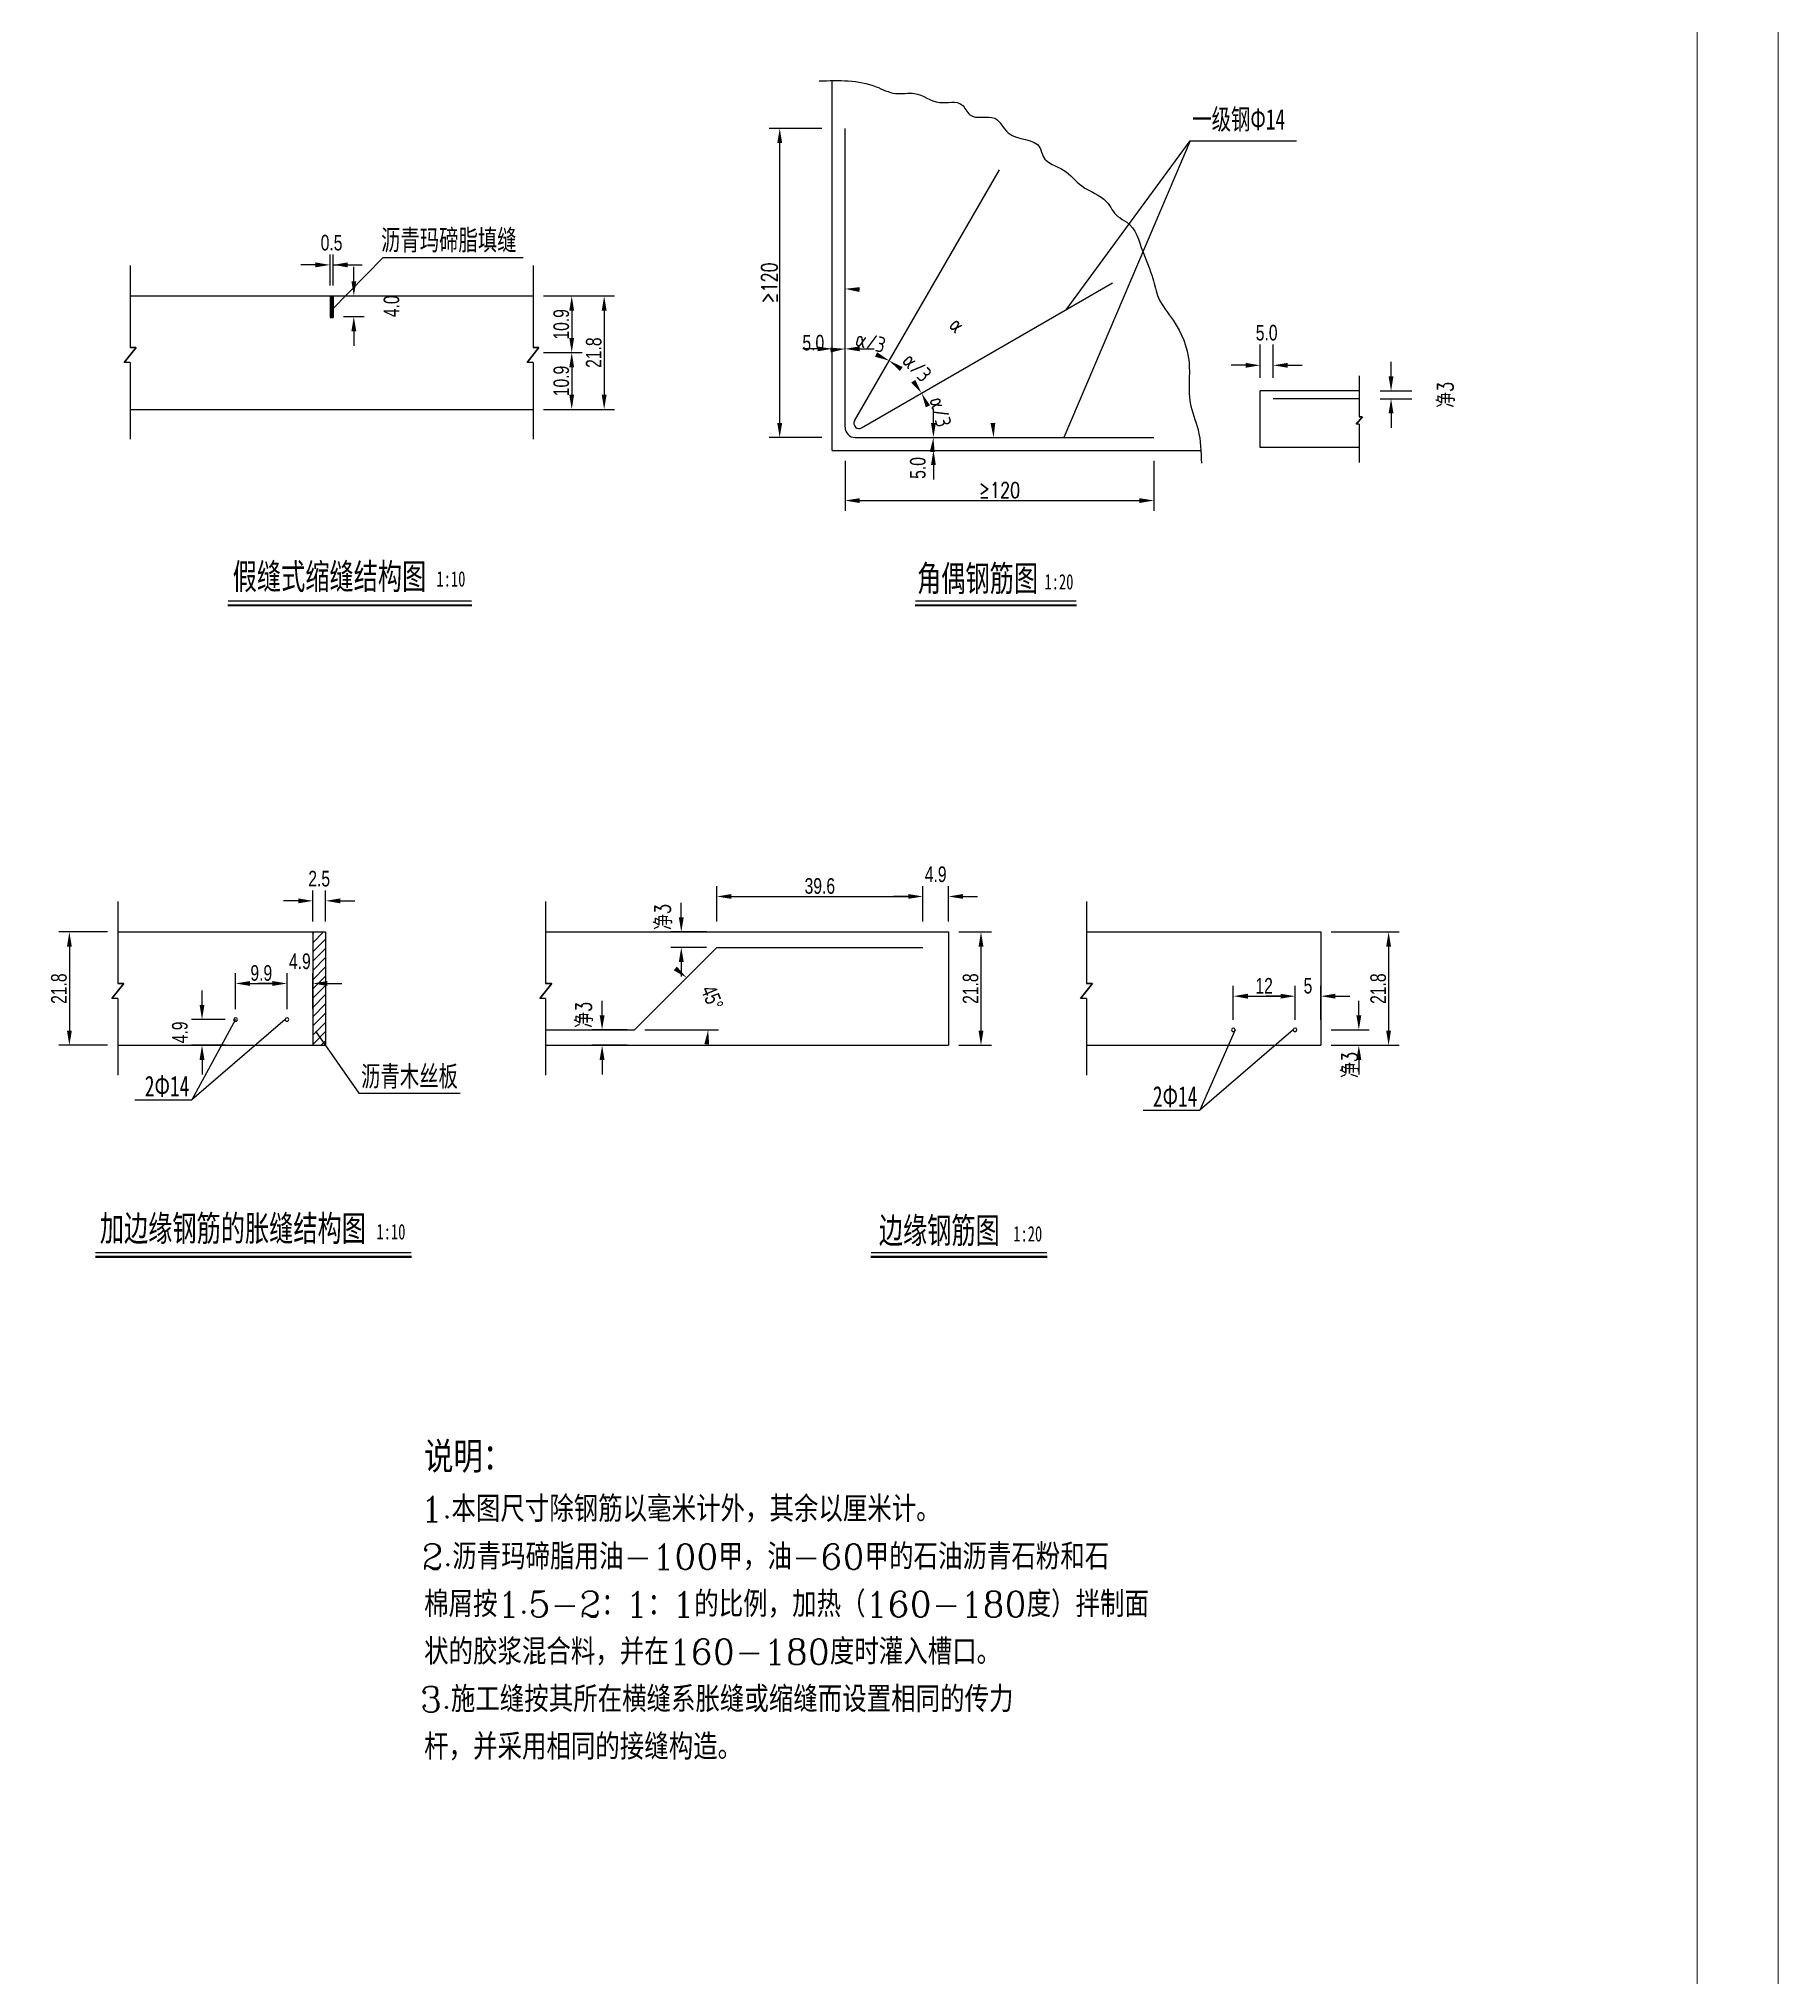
# Model space of a CAD drawing. Header units: millimetres. Extents: x -53295381 to 181933601, y -165 to 204541444.
# Drawn here: x 52178973 to 52286444, y 20995152 to 21114884 of the extents above; entities that cross this region are included whole.
import ezdxf

# ---------------------------------------------------------------- set-up
doc = ezdxf.new("R2010")
doc.units = ezdxf.units.MM
doc.header["$LTSCALE"] = 1000
for name, color, linetype in [('6', 6, 'Continuous'), ('DIM-TXT', 7, 'Continuous'), ('PP-COM', 7, 'Continuous'), ('标注', 3, 'Continuous'), ('钢筋', 12, 'Continuous')]:
    doc.layers.add(name, color=color, linetype=linetype)
doc.layers.add('PUB_TITLE', color=7, linetype='Continuous', lineweight=20)
doc.styles.add('C', font='c.shx', dxfattribs={"width": 0.75, "height": 3, "bigfont": 'hzk.shx'})
doc.styles.add('HZ', font='rs.shx', dxfattribs={"width": 0.8, "bigfont": 'hztxt.shx'})
doc.styles.add('HZK', font='romanc.shx', dxfattribs={"width": 0.8, "bigfont": 'hzk.shx'})
doc.styles.add('仿宋', font='', dxfattribs={"width": 0.75})
doc.styles.add('宋体', font='')
doc.styles.get('仿宋').set_extended_font_data('FangSong_GB2312')
doc.styles.get('宋体').set_extended_font_data('宋体')
doc.dimstyles.new('1', dxfattribs={"dimtxt": 1.5, "dimasz": 2, "dimexe": 1, "dimexo": 0.2, "dimgap": 0.5, "dimtad": 1, "dimdec": 1, "dimzin": 0, "dimdsep": 46, "dimtxsty": '宋体', "dimcen": 0.2, "dimclrd": 3, "dimclre": 3, "dimclrt": 3, "dimadec": 0, "dimazin": 0, "dimtfac": 1, "dimtdec": 1, "dimtofl": 0, "dimtmove": 2, "dimatfit": 3, "dimfxl": 0, "dimtolj": 1, "dimtzin": 0, "dimarcsym": 0})

# ---------------------------------------------------------------- blocks, each defined once
blk = doc.blocks.new('*D52')
at = {"color": 3, "lineweight": -2}
for p, q in [((1344.22, 1906.09), (1344.22, 1896.44)), ((1403.61, 1906.09), (1403.61, 1896.44)), ((1347.02, 1898.44), (1400.81, 1898.44))]:
    blk.add_line(p, q, dxfattribs=at)
at = {"color": 3}
for points in [[(1347.02, 1898.9), (1347.02, 1897.97), (1344.22, 1898.44)], [(1400.81, 1898.9), (1400.81, 1897.97), (1403.61, 1898.44)]]:
    blk.add_solid(points, dxfattribs=at)
at = {"layer": 'Defpoints', "color": 0}
for p in [(1344.22, 1908.09), (1403.61, 1908.09), (1403.61, 1898.44)]:
    blk.add_point(p, dxfattribs=at)
at = {"color": 3, "insert": (1373.92, 1900.44), "char_height": 3, "attachment_point": 5, "style": 'C'}
blk.add_mtext('\\A1;\\Fromanc.shx;≥120', dxfattribs=at)
blk = doc.blocks.new('*D53')
at = {"color": 3, "lineweight": -2}
for start, end in [(39.4482, 48.8965), (341.1035, 350.5518)]:
    blk.add_arc((1344.22, 1910.56), 17, start, end, dxfattribs=at)
at = {"color": 3}
for points in [[(1357.73, 1921.63), (1356.96, 1921.1), (1358.94, 1919.06)], [(1360.52, 1907.81), (1361.45, 1907.74), (1361.22, 1910.56)]]:
    blk.add_solid(points, dxfattribs=at)
at = {"layer": 'Defpoints', "color": 0}
for p in [(1395.66, 1940.26), (1360.96, 1913.52), (1344.22, 1910.56), (1344.22, 1910.56), (1403.61, 1910.56)]:
    blk.add_point(p, dxfattribs=at)
at = {"color": 3, "insert": (1362.57, 1915.48), "char_height": 3, "attachment_point": 5, "rotation": 285, "style": 'HZ'}
blk.add_mtext('\\A1;α/3', dxfattribs=at)
blk = doc.blocks.new('*D54')
at = {"color": 3, "lineweight": -2}
blk.add_arc((1344.22, 1910.56), 28.56, 5.6194, 84.3806, dxfattribs=at)
at = {"color": 3}
for points in [[(1346.99, 1938.52), (1347.04, 1939.45), (1344.22, 1939.12)], [(1373.11, 1913.38), (1372.18, 1913.34), (1372.78, 1910.56)]]:
    blk.add_solid(points, dxfattribs=at)
at = {"layer": 'Defpoints', "color": 0}
for p in [(1344.22, 1969.96), (1368.95, 1924.84), (1344.22, 1910.56), (1344.22, 1910.56), (1403.61, 1910.56)]:
    blk.add_point(p, dxfattribs=at)
at = {"color": 3, "insert": (1365.83, 1932.17), "char_height": 3, "attachment_point": 5, "rotation": 315, "style": 'HZ'}
blk.add_mtext('\\A1;α', dxfattribs=at)
blk = doc.blocks.new('*D55')
at = {"color": 3, "lineweight": -2}
for start, end in [(69.4333, 78.8666), (11.1334, 20.5667)]:
    blk.add_arc((1344.22, 1910.56), 17.03, start, end, dxfattribs=at)
at = {"color": 3}
for points in [[(1350.4, 1926.93), (1350, 1926.08), (1352.73, 1925.31)], [(1359.74, 1916.35), (1360.58, 1916.74), (1358.96, 1919.08)]]:
    blk.add_solid(points, dxfattribs=at)
at = {"layer": 'Defpoints', "color": 0}
for p in [(1373.92, 1962), (1395.66, 1940.26), (1355.16, 1923.61), (1344.22, 1910.56), (1344.22, 1910.56)]:
    blk.add_point(p, dxfattribs=at)
at = {"color": 3, "insert": (1358.07, 1924.06), "char_height": 3, "attachment_point": 5, "rotation": 314.2422, "style": 'HZ'}
blk.add_mtext('\\A1;α/3', dxfattribs=at)
blk = doc.blocks.new('*D23')
at = {"color": 3, "lineweight": -2}
for p, q in [((1291.69, 1924.06), (1291.69, 1918.77)), ((1286.25, 1915.97), (1293.69, 1915.97))]:
    blk.add_line(p, q, dxfattribs=at)
at = {"color": 3}
for points in [[(1291.22, 1924.06), (1292.15, 1924.06), (1291.69, 1926.86)], [(1291.22, 1918.77), (1292.15, 1918.77), (1291.69, 1915.97)]]:
    blk.add_solid(points, dxfattribs=at)
at = {"layer": 'Defpoints', "color": 0}
for p in [(1284.25, 1926.86), (1284.25, 1915.97), (1291.69, 1915.97)]:
    blk.add_point(p, dxfattribs=at)
at = {"color": 3, "insert": (1289.69, 1921.42), "char_height": 3, "attachment_point": 5, "rotation": 90, "style": 'C'}
blk.add_mtext('\\A1;10.9', dxfattribs=at)
blk = doc.blocks.new('*D24')
at = {"color": 3, "lineweight": -2}
for p, q in [((1293.69, 1937.75), (1299.93, 1937.75)), ((1297.93, 1934.95), (1297.93, 1918.77)), ((1293.69, 1915.97), (1299.93, 1915.97))]:
    blk.add_line(p, q, dxfattribs=at)
at = {"color": 3}
for points in [[(1297.46, 1934.95), (1298.39, 1934.95), (1297.93, 1937.75)], [(1297.46, 1918.77), (1298.39, 1918.77), (1297.93, 1915.97)]]:
    blk.add_solid(points, dxfattribs=at)
at = {"layer": 'Defpoints', "color": 0}
for p in [(1291.69, 1937.75), (1291.69, 1915.97), (1297.93, 1915.97)]:
    blk.add_point(p, dxfattribs=at)
at = {"color": 3, "insert": (1295.93, 1926.86), "char_height": 3, "attachment_point": 5, "rotation": 90, "style": 'C'}
blk.add_mtext('\\A1;21.8', dxfattribs=at)
blk = doc.blocks.new('*D27')
at = {"color": 3, "lineweight": -2}
for start, end in [(99.4333, 108.8666), (41.1334, 50.5667)]:
    blk.add_arc((1344.22, 1910.56), 17.03, start, end, dxfattribs=at)
at = {"color": 3}
for points in [[(1341.39, 1927.83), (1341.47, 1926.89), (1344.22, 1927.59)], [(1354.77, 1923.33), (1355.3, 1924.1), (1352.73, 1925.31)]]:
    blk.add_solid(points, dxfattribs=at)
at = {"layer": 'Defpoints', "color": 0}
for p in [(1344.22, 1969.96), (1373.92, 1962), (1350.04, 1926.56), (1344.22, 1910.56), (1344.22, 1910.56)]:
    blk.add_point(p, dxfattribs=at)
at = {"color": 3, "insert": (1349.14, 1928.94), "char_height": 3, "attachment_point": 5, "rotation": 345, "style": 'HZ'}
blk.add_mtext('\\A1;α/3', dxfattribs=at)
blk = doc.blocks.new('*D28')
at = {"color": 3, "lineweight": -2}
for p, q in [((1339.78, 1969.96), (1329.67, 1969.96)), ((1331.67, 1913.36), (1331.67, 1967.16)), ((1339.78, 1910.56), (1329.67, 1910.56))]:
    blk.add_line(p, q, dxfattribs=at)
at = {"color": 3}
for points in [[(1331.2, 1967.16), (1332.14, 1967.16), (1331.67, 1969.96)], [(1331.2, 1913.36), (1332.14, 1913.36), (1331.67, 1910.56)]]:
    blk.add_solid(points, dxfattribs=at)
at = {"layer": 'Defpoints', "color": 0}
for p in [(1331.67, 1969.96), (1341.78, 1969.96), (1341.78, 1910.56)]:
    blk.add_point(p, dxfattribs=at)
at = {"color": 3, "insert": (1329.67, 1940.26), "char_height": 3, "attachment_point": 5, "rotation": 90, "style": 'C'}
blk.add_mtext('\\A1;\\Fromanc.shx;≥120', dxfattribs=at)
blk = doc.blocks.new('*D29')
at = {"layer": 'Defpoints', "color": 0}
for p in [(1236.97, 1805.64), (1227.07, 1798.71), (1236.97, 1798.71)]:
    blk.add_point(p, dxfattribs=at)
at = {"layer": '标注', "color": 3, "lineweight": -2}
for p, q in [((1227.07, 1800.71), (1227.07, 1807.64)), ((1236.97, 1800.71), (1236.97, 1807.64)), ((1229.87, 1805.64), (1234.17, 1805.64))]:
    blk.add_line(p, q, dxfattribs=at)
at = {"layer": '标注', "color": 3}
for points in [[(1229.87, 1806.11), (1229.87, 1805.17), (1227.07, 1805.64)], [(1234.17, 1806.11), (1234.17, 1805.17), (1236.97, 1805.64)]]:
    blk.add_solid(points, dxfattribs=at)
at = {"layer": '标注', "color": 3, "insert": (1232.02, 1807.64), "char_height": 3, "attachment_point": 5, "style": 'C'}
blk.add_mtext('\\A1;9.9', dxfattribs=at)
blk = doc.blocks.new('*D30')
at = {"layer": 'Defpoints', "color": 0}
for p in [(1241.92, 1805.64), (1236.97, 1798.71), (1241.92, 1798.71)]:
    blk.add_point(p, dxfattribs=at)
at = {"layer": '标注', "color": 3, "lineweight": -2}
for p, q in [((1236.97, 1800.71), (1236.97, 1807.64)), ((1241.92, 1800.71), (1241.92, 1807.64)), ((1234.17, 1805.64), (1231.37, 1805.64)), ((1244.72, 1805.64), (1247.52, 1805.64))]:
    blk.add_line(p, q, dxfattribs=at)
at = {"layer": '标注', "color": 3}
for points in [[(1234.17, 1806.11), (1234.17, 1805.17), (1236.97, 1805.64)], [(1244.72, 1806.11), (1244.72, 1805.17), (1241.92, 1805.64)]]:
    blk.add_solid(points, dxfattribs=at)
at = {"layer": '标注', "color": 3, "insert": (1239.44, 1809.89), "char_height": 3, "attachment_point": 5, "style": 'C'}
blk.add_mtext('\\A1;4.9', dxfattribs=at)
blk = doc.blocks.new('*D31')
at = {"color": 3, "lineweight": -2}
for p, q in [((1202.46, 1815.54), (1193.13, 1815.54)), ((1195.13, 1812.74), (1195.13, 1796.56)), ((1202.46, 1793.76), (1193.13, 1793.76))]:
    blk.add_line(p, q, dxfattribs=at)
at = {"color": 3}
for points in [[(1194.67, 1812.74), (1195.6, 1812.74), (1195.13, 1815.54)], [(1194.67, 1796.56), (1195.6, 1796.56), (1195.13, 1793.76)]]:
    blk.add_solid(points, dxfattribs=at)
at = {"layer": 'Defpoints', "color": 0}
for p in [(1204.46, 1815.54), (1195.13, 1793.76), (1204.46, 1793.76)]:
    blk.add_point(p, dxfattribs=at)
at = {"color": 3, "insert": (1193.13, 1804.65), "char_height": 3, "attachment_point": 5, "rotation": 90, "style": 'C'}
blk.add_mtext('\\A1;21.8', dxfattribs=at)
blk = doc.blocks.new('*D32')
at = {"layer": 'Defpoints', "color": 0}
for p in [(1227.07, 1798.71), (1220.63, 1793.76), (1227.07, 1793.76)]:
    blk.add_point(p, dxfattribs=at)
at = {"layer": '标注', "color": 3, "lineweight": -2}
for p, q in [((1220.63, 1801.51), (1220.63, 1804.31)), ((1225.07, 1798.71), (1218.63, 1798.71)), ((1225.07, 1793.76), (1218.63, 1793.76)), ((1220.63, 1790.96), (1220.63, 1788.16))]:
    blk.add_line(p, q, dxfattribs=at)
at = {"layer": '标注', "color": 3}
for points in [[(1220.16, 1801.51), (1221.1, 1801.51), (1220.63, 1798.71)], [(1220.16, 1790.96), (1221.1, 1790.96), (1220.63, 1793.76)]]:
    blk.add_solid(points, dxfattribs=at)
at = {"layer": '标注', "color": 3, "insert": (1216.38, 1796.24), "char_height": 3, "attachment_point": 5, "rotation": 90, "style": 'C'}
blk.add_mtext('\\A1;4.9', dxfattribs=at)
blk = doc.blocks.new('*D33')
at = {"color": 3, "lineweight": -2}
for p, q in [((1241.92, 1817.54), (1241.92, 1823.52)), ((1244.39, 1817.54), (1244.39, 1823.52)), ((1239.12, 1821.52), (1236.32, 1821.52)), ((1247.19, 1821.52), (1249.99, 1821.52))]:
    blk.add_line(p, q, dxfattribs=at)
at = {"color": 3}
for points in [[(1239.12, 1821.99), (1239.12, 1821.05), (1241.92, 1821.52)], [(1247.19, 1821.99), (1247.19, 1821.05), (1244.39, 1821.52)]]:
    blk.add_solid(points, dxfattribs=at)
at = {"layer": 'Defpoints', "color": 0}
for p in [(1244.39, 1821.52), (1241.92, 1815.54), (1244.39, 1815.54)]:
    blk.add_point(p, dxfattribs=at)
at = {"color": 3, "insert": (1243.15, 1825.77), "char_height": 3, "attachment_point": 5, "style": 'C'}
blk.add_mtext('\\A1;2.5', dxfattribs=at)
blk = doc.blocks.new('*D34')
at = {"color": 3, "lineweight": -2}
for p, q in [((1366.12, 1815.54), (1372.36, 1815.54)), ((1370.36, 1812.74), (1370.36, 1796.56)), ((1366.12, 1793.76), (1372.36, 1793.76))]:
    blk.add_line(p, q, dxfattribs=at)
at = {"color": 3}
for points in [[(1369.89, 1812.74), (1370.83, 1812.74), (1370.36, 1815.54)], [(1369.89, 1796.56), (1370.83, 1796.56), (1370.36, 1793.76)]]:
    blk.add_solid(points, dxfattribs=at)
at = {"layer": 'Defpoints', "color": 0}
for p in [(1364.12, 1815.54), (1364.12, 1793.76), (1370.36, 1793.76)]:
    blk.add_point(p, dxfattribs=at)
at = {"color": 3, "insert": (1368.36, 1804.65), "char_height": 3, "attachment_point": 5, "rotation": 90, "style": 'C'}
blk.add_mtext('\\A1;21.8', dxfattribs=at)
blk = doc.blocks.new('*D35')
at = {"layer": 'Defpoints', "color": 0}
for p in [(1319.58, 1812.57), (1317.44, 1800.4), (1286.68, 1796.73), (1303.74, 1796.73), (1303.74, 1796.73)]:
    blk.add_point(p, dxfattribs=at)
at = {"layer": '标注', "color": 3, "lineweight": -2}
blk.add_line((1305.74, 1796.73), (1319.92, 1796.73), dxfattribs=at)
for start, end in [(56.3312, 67.6624), (337.3376, 348.6688)]:
    blk.add_arc((1303.74, 1796.73), 14.18, start, end, dxfattribs=at)
at = {"layer": '标注', "color": 3}
for points in [[(1311.9, 1808.89), (1311.3, 1808.17), (1313.77, 1806.76)], [(1317.18, 1793.99), (1318.11, 1793.9), (1317.92, 1796.73)]]:
    blk.add_solid(points, dxfattribs=at)
at = {"layer": '标注', "color": 3, "insert": (1318.69, 1802.92), "char_height": 3, "attachment_point": 5, "rotation": 292.5, "style": 'C'}
blk.add_mtext('\\A1;45°', dxfattribs=at)
blk = doc.blocks.new('*D36')
at = {"layer": 'Defpoints', "color": 0}
for p in [(1297.53, 1796.73), (1304.36, 1796.73), (1304.36, 1793.76)]:
    blk.add_point(p, dxfattribs=at)
at = {"layer": '标注', "color": 3, "lineweight": -2}
for p, q in [((1297.53, 1799.53), (1297.53, 1802.33)), ((1302.36, 1796.73), (1295.53, 1796.73)), ((1302.36, 1793.76), (1295.53, 1793.76)), ((1297.53, 1790.96), (1297.53, 1788.16))]:
    blk.add_line(p, q, dxfattribs=at)
at = {"layer": '标注', "color": 3}
for points in [[(1297.06, 1799.53), (1298, 1799.53), (1297.53, 1796.73)], [(1297.06, 1790.96), (1298, 1790.96), (1297.53, 1793.76)]]:
    blk.add_solid(points, dxfattribs=at)
at = {"layer": '标注', "color": 3, "insert": (1294.14, 1799.6), "char_height": 3, "attachment_point": 5, "rotation": 90, "style": 'C'}
blk.add_mtext('\\A1;\\fￋￎￌﾣﾤ|b0|i0|c134|p2;净\\Fromanc.shx;3', dxfattribs=at)
blk = doc.blocks.new('*D37')
at = {"layer": 'Defpoints', "color": 0}
for p in [(1359.17, 1822.36), (1319.58, 1815.54), (1359.17, 1815.54)]:
    blk.add_point(p, dxfattribs=at)
at = {"layer": '标注', "color": 3, "lineweight": -2}
for p, q in [((1319.58, 1817.54), (1319.58, 1824.36)), ((1322.38, 1822.36), (1356.37, 1822.36)), ((1359.17, 1817.54), (1359.17, 1824.36))]:
    blk.add_line(p, q, dxfattribs=at)
at = {"layer": '标注', "color": 3}
for points in [[(1322.38, 1822.83), (1322.38, 1821.9), (1319.58, 1822.36)], [(1356.37, 1822.83), (1356.37, 1821.9), (1359.17, 1822.36)]]:
    blk.add_solid(points, dxfattribs=at)
at = {"layer": '标注', "color": 3, "insert": (1339.38, 1824.36), "char_height": 3, "attachment_point": 5, "style": 'C'}
blk.add_mtext('\\A1;39.6', dxfattribs=at)
blk = doc.blocks.new('*D38')
at = {"layer": 'Defpoints', "color": 0}
for p in [(1312.75, 1815.54), (1319.58, 1815.54), (1319.58, 1812.57)]:
    blk.add_point(p, dxfattribs=at)
at = {"layer": '标注', "color": 3, "lineweight": -2}
for p, q in [((1312.75, 1818.34), (1312.75, 1821.14)), ((1317.58, 1815.54), (1310.75, 1815.54)), ((1317.58, 1812.57), (1310.75, 1812.57)), ((1312.75, 1809.77), (1312.75, 1806.97))]:
    blk.add_line(p, q, dxfattribs=at)
at = {"layer": '标注', "color": 3}
for points in [[(1312.28, 1818.34), (1313.22, 1818.34), (1312.75, 1815.54)], [(1312.28, 1809.77), (1313.22, 1809.77), (1312.75, 1812.57)]]:
    blk.add_solid(points, dxfattribs=at)
at = {"layer": '标注', "color": 3, "insert": (1309.36, 1818.41), "char_height": 3, "attachment_point": 5, "rotation": 90, "style": 'C'}
blk.add_mtext('\\A1;\\fￋￎￌﾣﾤ|b0|i0|c134|p2;净\\Fromanc.shx;3', dxfattribs=at)
blk = doc.blocks.new('*D39')
at = {"layer": 'Defpoints', "color": 0}
for p in [(1364.12, 1822.36), (1359.17, 1815.54), (1364.12, 1815.54)]:
    blk.add_point(p, dxfattribs=at)
at = {"layer": '标注', "color": 3, "lineweight": -2}
for p, q in [((1356.37, 1822.36), (1353.57, 1822.36)), ((1359.17, 1817.54), (1359.17, 1824.36)), ((1364.12, 1817.54), (1364.12, 1824.36)), ((1366.92, 1822.36), (1369.72, 1822.36))]:
    blk.add_line(p, q, dxfattribs=at)
at = {"layer": '标注', "color": 3}
for points in [[(1356.37, 1822.83), (1356.37, 1821.9), (1359.17, 1822.36)], [(1366.92, 1822.83), (1366.92, 1821.9), (1364.12, 1822.36)]]:
    blk.add_solid(points, dxfattribs=at)
at = {"layer": '标注', "color": 3, "insert": (1361.65, 1826.61), "char_height": 3, "attachment_point": 5, "style": 'C'}
blk.add_mtext('\\A1;4.9', dxfattribs=at)
blk = doc.blocks.new('*D40')
at = {"color": 3, "lineweight": -2}
for p, q in [((1361.22, 1913.36), (1361.22, 1916.16)), ((1361.22, 1905.29), (1361.22, 1902.49))]:
    blk.add_line(p, q, dxfattribs=at)
at = {"color": 3}
for points in [[(1360.75, 1913.36), (1361.68, 1913.36), (1361.22, 1910.56)], [(1360.75, 1905.29), (1361.68, 1905.29), (1361.22, 1908.09)]]:
    blk.add_solid(points, dxfattribs=at)
at = {"layer": 'Defpoints', "color": 0}
for p in [(1361.22, 1910.56), (1361.22, 1908.09), (1361.22, 1908.09)]:
    blk.add_point(p, dxfattribs=at)
at = {"color": 3, "insert": (1358.23, 1904.7), "char_height": 3, "attachment_point": 5, "rotation": 90, "style": 'C'}
blk.add_mtext('\\A1;5.0', dxfattribs=at)
blk = doc.blocks.new('*D42')
at = {"color": 3, "lineweight": -2}
for p, q in [((1245.23, 1939.75), (1245.23, 1945.73)), ((1245.83, 1939.75), (1245.83, 1945.73)), ((1242.43, 1943.73), (1239.63, 1943.73)), ((1248.63, 1943.73), (1251.43, 1943.73))]:
    blk.add_line(p, q, dxfattribs=at)
at = {"color": 3}
for points in [[(1242.43, 1944.2), (1242.43, 1943.26), (1245.23, 1943.73)], [(1248.63, 1944.2), (1248.63, 1943.26), (1245.83, 1943.73)]]:
    blk.add_solid(points, dxfattribs=at)
at = {"layer": 'Defpoints', "color": 0}
for p in [(1245.83, 1943.73), (1245.23, 1937.75), (1245.83, 1937.75)]:
    blk.add_point(p, dxfattribs=at)
at = {"color": 3, "insert": (1245.53, 1947.98), "char_height": 3, "attachment_point": 5, "style": 'C'}
blk.add_mtext('\\A1;0.5', dxfattribs=at)
blk = doc.blocks.new('*D43')
at = {"color": 3, "lineweight": -2}
for p, q in [((1249.81, 1940.55), (1249.81, 1943.35)), ((1247.83, 1937.75), (1251.81, 1937.75)), ((1247.83, 1933.79), (1251.81, 1933.79)), ((1249.81, 1930.99), (1249.81, 1928.19))]:
    blk.add_line(p, q, dxfattribs=at)
at = {"color": 3}
for points in [[(1249.35, 1940.55), (1250.28, 1940.55), (1249.81, 1937.75)], [(1249.35, 1930.99), (1250.28, 1930.99), (1249.81, 1933.79)]]:
    blk.add_solid(points, dxfattribs=at)
at = {"layer": 'Defpoints', "color": 0}
for p in [(1245.83, 1937.75), (1245.83, 1933.79), (1249.81, 1933.79)]:
    blk.add_point(p, dxfattribs=at)
at = {"color": 3, "insert": (1257.06, 1935.77), "char_height": 3, "attachment_point": 5, "rotation": 90, "style": 'C'}
blk.add_mtext('\\A1;4.0', dxfattribs=at)
blk = doc.blocks.new('*D44')
at = {"color": 3, "lineweight": -2}
for p, q in [((1286.25, 1937.75), (1293.69, 1937.75)), ((1291.69, 1934.95), (1291.69, 1929.66)), ((1286.25, 1926.86), (1293.69, 1926.86))]:
    blk.add_line(p, q, dxfattribs=at)
at = {"color": 3}
for points in [[(1291.22, 1934.95), (1292.15, 1934.95), (1291.69, 1937.75)], [(1291.22, 1929.66), (1292.15, 1929.66), (1291.69, 1926.86)]]:
    blk.add_solid(points, dxfattribs=at)
at = {"layer": 'Defpoints', "color": 0}
for p in [(1284.25, 1937.75), (1284.25, 1926.86), (1291.69, 1926.86)]:
    blk.add_point(p, dxfattribs=at)
at = {"color": 3, "insert": (1289.69, 1932.3), "char_height": 3, "attachment_point": 5, "rotation": 90, "style": 'C'}
blk.add_mtext('\\A1;10.9', dxfattribs=at)
blk = doc.blocks.new('*D45')
at = {"color": 3, "lineweight": -2}
for p, q in [((1338.94, 1927.59), (1336.14, 1927.59)), ((1347.02, 1927.59), (1349.82, 1927.59))]:
    blk.add_line(p, q, dxfattribs=at)
at = {"color": 3}
for points in [[(1338.94, 1928.06), (1338.94, 1927.12), (1341.74, 1927.59)], [(1347.02, 1928.06), (1347.02, 1927.12), (1344.22, 1927.59)]]:
    blk.add_solid(points, dxfattribs=at)
at = {"layer": 'Defpoints', "color": 0}
for p in [(1341.74, 1927.59), (1341.74, 1927.59), (1344.22, 1927.59)]:
    blk.add_point(p, dxfattribs=at)
at = {"color": 3, "insert": (1338.13, 1928.76), "char_height": 3, "attachment_point": 5, "style": 'C'}
blk.add_mtext('\\A1;5.0', dxfattribs=at)
blk = doc.blocks.new('*D46')
at = {"color": 3, "lineweight": -2}
for p, q in [((1424.03, 1922.01), (1424.03, 1928.43)), ((1426.51, 1922.01), (1426.51, 1928.43)), ((1421.23, 1924.43), (1418.43, 1924.43)), ((1429.31, 1924.43), (1432.11, 1924.43))]:
    blk.add_line(p, q, dxfattribs=at)
at = {"color": 3}
for points in [[(1421.23, 1924.9), (1421.23, 1923.96), (1424.03, 1924.43)], [(1429.31, 1924.9), (1429.31, 1923.96), (1426.51, 1924.43)]]:
    blk.add_solid(points, dxfattribs=at)
at = {"layer": 'Defpoints', "color": 0}
for p in [(1424.03, 1924.43), (1424.03, 1918.01), (1426.51, 1918.01)]:
    blk.add_point(p, dxfattribs=at)
at = {"color": 3, "insert": (1425.27, 1930.68), "char_height": 3, "attachment_point": 5, "style": 'C'}
blk.add_mtext('\\A1;5.0', dxfattribs=at)
blk = doc.blocks.new('*D47')
at = {"color": 3, "lineweight": -2}
for p, q in [((1437.68, 1815.54), (1450.71, 1815.54)), ((1448.71, 1812.74), (1448.71, 1796.56)), ((1437.68, 1793.76), (1450.71, 1793.76))]:
    blk.add_line(p, q, dxfattribs=at)
at = {"color": 3}
for points in [[(1448.24, 1812.74), (1449.17, 1812.74), (1448.71, 1815.54)], [(1448.24, 1796.56), (1449.17, 1796.56), (1448.71, 1793.76)]]:
    blk.add_solid(points, dxfattribs=at)
at = {"layer": 'Defpoints', "color": 0}
for p in [(1435.68, 1815.54), (1435.68, 1793.76), (1448.71, 1793.76)]:
    blk.add_point(p, dxfattribs=at)
at = {"color": 3, "insert": (1446.71, 1804.65), "char_height": 3, "attachment_point": 5, "rotation": 90, "style": 'C'}
blk.add_mtext('\\A1;21.8', dxfattribs=at)
blk = doc.blocks.new('*D48')
at = {"layer": 'Defpoints', "color": 0}
for p in [(1435.68, 1796.73), (1442.99, 1796.73), (1435.68, 1793.76)]:
    blk.add_point(p, dxfattribs=at)
at = {"layer": '标注', "color": 3, "lineweight": -2}
for p, q in [((1442.99, 1799.53), (1442.99, 1802.33)), ((1437.68, 1796.73), (1444.99, 1796.73)), ((1437.68, 1793.76), (1444.99, 1793.76)), ((1442.99, 1790.96), (1442.99, 1788.16))]:
    blk.add_line(p, q, dxfattribs=at)
at = {"layer": '标注', "color": 3}
for points in [[(1442.52, 1799.53), (1443.46, 1799.53), (1442.99, 1796.73)], [(1442.52, 1790.96), (1443.46, 1790.96), (1442.99, 1793.76)]]:
    blk.add_solid(points, dxfattribs=at)
at = {"layer": '标注', "color": 3, "insert": (1441.39, 1789.96), "char_height": 3, "attachment_point": 5, "rotation": 90, "style": 'C'}
blk.add_mtext('\\A1;\\fￋￎￌﾣﾤ|b0|i0|c134|p2;净\\Fromanc.shx;3', dxfattribs=at)
blk = doc.blocks.new('*D49')
at = {"layer": 'Defpoints', "color": 0}
for p in [(1435.68, 1803.2), (1430.73, 1796.65), (1435.68, 1796.65)]:
    blk.add_point(p, dxfattribs=at)
at = {"layer": '标注', "color": 3, "lineweight": -2}
for p, q in [((1427.93, 1803.2), (1425.13, 1803.2)), ((1430.73, 1798.65), (1430.73, 1805.2)), ((1435.68, 1798.65), (1435.68, 1805.2)), ((1438.48, 1803.2), (1441.28, 1803.2))]:
    blk.add_line(p, q, dxfattribs=at)
at = {"layer": '标注', "color": 3}
for points in [[(1427.93, 1803.67), (1427.93, 1802.73), (1430.73, 1803.2)], [(1438.48, 1803.67), (1438.48, 1802.73), (1435.68, 1803.2)]]:
    blk.add_solid(points, dxfattribs=at)
at = {"layer": '标注', "color": 3, "insert": (1433.21, 1805.2), "char_height": 3, "attachment_point": 5, "style": 'C'}
blk.add_mtext('\\A1;5', dxfattribs=at)
blk = doc.blocks.new('*D50')
at = {"layer": 'Defpoints', "color": 0}
for p in [(1430.73, 1803.2), (1418.86, 1796.65), (1430.73, 1796.65)]:
    blk.add_point(p, dxfattribs=at)
at = {"layer": '标注', "color": 3, "lineweight": -2}
for p, q in [((1418.86, 1798.65), (1418.86, 1805.2)), ((1421.66, 1803.2), (1427.93, 1803.2)), ((1430.73, 1798.65), (1430.73, 1805.2))]:
    blk.add_line(p, q, dxfattribs=at)
at = {"layer": '标注', "color": 3}
for points in [[(1421.66, 1803.67), (1421.66, 1802.73), (1418.86, 1803.2)], [(1427.93, 1803.67), (1427.93, 1802.73), (1430.73, 1803.2)]]:
    blk.add_solid(points, dxfattribs=at)
at = {"layer": '标注', "color": 3, "insert": (1424.79, 1805.2), "char_height": 3, "attachment_point": 5, "style": 'C'}
blk.add_mtext('\\A1;12', dxfattribs=at)
blk = doc.blocks.new('*D51')
at = {"color": 3, "lineweight": -2}
for p, q in [((1449.18, 1922.3), (1449.18, 1925.1)), ((1447.08, 1919.5), (1453.18, 1919.5)), ((1447.08, 1918.01), (1453.18, 1918.01)), ((1449.18, 1915.21), (1449.18, 1912.41))]:
    blk.add_line(p, q, dxfattribs=at)
at = {"color": 3}
for points in [[(1448.71, 1922.3), (1449.64, 1922.3), (1449.18, 1919.5)], [(1448.71, 1915.21), (1449.64, 1915.21), (1449.18, 1918.01)]]:
    blk.add_solid(points, dxfattribs=at)
at = {"layer": 'Defpoints', "color": 0}
for p in [(1443.08, 1919.5), (1449.18, 1919.5), (1443.08, 1918.01)]:
    blk.add_point(p, dxfattribs=at)
at = {"color": 3, "insert": (1459.8, 1918.75), "char_height": 3, "attachment_point": 5, "rotation": 90, "style": 'C'}
blk.add_mtext('\\A1;\\fￋￎￌﾣﾤ|b0|i0|c134|p2;净\\Fromanc.shx;3', dxfattribs=at)
blk = doc.blocks.new('6.0f')
at = {"layer": 'PUB_TITLE'}
for p, q in [((50783407, 21034825), (50783407, 21109075)), ((50782407, 21035825), (50782407, 21106575))]:
    blk.add_line(p, q, dxfattribs=at)
blk = doc.blocks.new('伸缩缝')
at = {"layer": '标注'}
h = blk.add_hatch(dxfattribs=at)
h.set_pattern_fill('ANSI31', color=256, scale=0.4, style=0)
h.set_pattern_definition([(45, (374.5755, 2148.1038), (-0.8889546, 0.8889546), [])])
h.paths.add_polyline_path([(1244.39, 1815.54), (1241.92, 1815.54), (1241.92, 1793.76), (1244.39, 1793.76)])
for p, q in [((1341.74, 1908.09), (1341.74, 1979.08)), ((1245.83, 1943.73), (1247.68, 1943.73)), ((1206.81, 1937.75), (1284.25, 1937.75)), ((1245.23, 1937.75), (1245.23, 1933.63)), ((1245.83, 1937.75), (1245.83, 1933.63)), ((1245.23, 1933.63), (1245.83, 1933.63)), ((1443.08, 1922.41), (1443.08, 1914.56)), ((1443.08, 1919.5), (1424.03, 1919.5)), ((1424.03, 1908.61), (1424.03, 1919.5)), ((1206.81, 1915.97), (1284.25, 1915.97)), ((1442.5, 1913.11), (1443.66, 1914.56)), ((1443.66, 1914.56), (1442.5, 1913.11)), ((1443.08, 1913.11), (1442.5, 1913.11)), ((1443.08, 1914.56), (1443.66, 1914.56)), ((1443.63, 1914.56), (1443.08, 1914.56)), ((1443.08, 1913.11), (1443.08, 1905.75)), ((1341.74, 1908.09), (1412.73, 1908.09)), ((1443.08, 1908.61), (1424.03, 1908.61)), ((1204.46, 1815.54), (1244.39, 1815.54)), ((1286.68, 1815.54), (1364.12, 1815.54)), ((1364.12, 1815.54), (1364.12, 1793.76)), ((1390.61, 1815.54), (1435.68, 1815.54)), ((1435.68, 1815.54), (1435.68, 1793.76)), ((1204.46, 1793.76), (1244.39, 1793.76)), ((1286.68, 1793.76), (1364.12, 1793.76)), ((1390.61, 1793.76), (1435.68, 1793.76))]:
    blk.add_line(p, q)
blk.add_solid([(1245.23, 1937.75), (1245.23, 1933.63), (1245.83, 1937.75), (1245.83, 1933.63)])
at = {"layer": '6'}
for p, q in [((1410.57, 1967.58), (1386.27, 1910.56)), ((1386.73, 1935.11), (1410.57, 1967.58)), ((1410.57, 1967.58), (1431.01, 1967.58)), ((1245.53, 1935.01), (1255.43, 1945.17)), ((1255.43, 1945.17), (1282.37, 1945.17)), ((1206.81, 1943.58), (1206.81, 1927.87)), ((1284.25, 1943.58), (1284.25, 1927.87)), ((1205.66, 1924.98), (1207.96, 1927.87)), ((1207.96, 1927.87), (1205.66, 1924.98)), ((1206.81, 1927.87), (1207.96, 1927.87)), ((1207.91, 1927.87), (1206.81, 1927.87)), ((1285.4, 1927.87), (1283.1, 1924.98)), ((1283.1, 1924.98), (1285.4, 1927.87)), ((1285.34, 1927.87), (1284.25, 1927.87)), ((1284.25, 1927.87), (1285.4, 1927.87)), ((1206.81, 1924.98), (1205.66, 1924.98)), ((1206.81, 1924.98), (1206.81, 1910.26)), ((1284.25, 1924.98), (1283.1, 1924.98)), ((1284.25, 1924.98), (1284.25, 1910.26)), ((1204.46, 1821.37), (1204.46, 1805.66)), ((1286.68, 1821.37), (1286.68, 1805.66)), ((1390.61, 1821.37), (1390.61, 1805.66)), ((1203.31, 1802.77), (1205.61, 1805.66)), ((1205.61, 1805.66), (1203.31, 1802.77)), ((1204.46, 1805.66), (1205.61, 1805.66)), ((1205.55, 1805.66), (1204.46, 1805.66)), ((1287.84, 1805.66), (1285.53, 1802.77)), ((1285.53, 1802.77), (1287.84, 1805.66)), ((1287.78, 1805.66), (1286.68, 1805.66)), ((1286.68, 1805.66), (1287.84, 1805.66)), ((1391.77, 1805.66), (1389.46, 1802.77)), ((1389.46, 1802.77), (1391.77, 1805.66)), ((1391.71, 1805.66), (1390.61, 1805.66)), ((1390.61, 1805.66), (1391.77, 1805.66)), ((1204.46, 1802.77), (1203.31, 1802.77)), ((1204.46, 1802.77), (1204.46, 1788.05)), ((1286.68, 1802.77), (1285.53, 1802.77)), ((1286.68, 1802.77), (1286.68, 1788.05)), ((1390.61, 1802.77), (1389.46, 1802.77)), ((1390.61, 1802.77), (1390.61, 1788.05)), ((1236.62, 1798.71), (1218.68, 1783.26)), ((1227.07, 1798.71), (1218.68, 1783.26)), ((1242.44, 1796.49), (1250.78, 1784.56)), ((1419.2, 1796.73), (1412.45, 1781.28)), ((1430.39, 1796.73), (1412.45, 1781.28)), ((1250.78, 1784.56), (1270.28, 1784.56)), ((1207.74, 1783.26), (1218.68, 1783.26)), ((1401.5, 1781.28), (1412.45, 1781.28))]:
    blk.add_line(p, q, dxfattribs=at)
blk.add_open_spline([(1339.27, 1979.08), (1343.02, 1979.21), (1348.11, 1979.38), (1353.73, 1976.18), (1358.2, 1977.32), (1361.79, 1974.05), (1366.7, 1975.72), (1368.26, 1971.14), (1373.43, 1973.26), (1375.49, 1967.34), (1381.6, 1968.24), (1382.31, 1963.32), (1386.68, 1962.4), (1389.59, 1958.21), (1394.52, 1956.9), (1396.03, 1953.08), (1399.94, 1951.48), (1401.19, 1946.36), (1403.42, 1941.75), (1404.29, 1936.83), (1408.25, 1932.34), (1411.11, 1925.39), (1409.78, 1917.92), (1412.55, 1911.77), (1412.67, 1907.78), (1412.73, 1905.61)], degree=3, knots=[0, 0, 0, 0, 11.105305, 15.058743, 18.787201, 23.920788, 28.329045, 30.828164, 35.697797, 39.575931, 46.345351, 48.217623, 52.960834, 57.621685, 63.339264, 66.934186, 69.002688, 75.474245, 81.091059, 84.973937, 90.201959, 98.870887, 106.761763, 112.239842, 118.761588, 118.761588, 118.761588, 118.761588], dxfattribs=at)
at = {"layer": 'DIM-TXT'}
for p, q in [((1225.58, 1878.43), (1272.48, 1878.43)), ((1357.73, 1878.43), (1388.7, 1878.43)), ((1200.13, 1753.24), (1260.88, 1753.24)), ((1349.18, 1753.24), (1383.09, 1753.24))]:
    blk.add_line(p, q, dxfattribs=at)
at = {"layer": 'DIM-TXT', "color": 1}
for p, q in [((1225.63, 1879.15), (1272.42, 1879.15)), ((1357.78, 1879.15), (1388.64, 1879.15)), ((1200.18, 1753.96), (1260.81, 1753.96)), ((1349.23, 1753.96), (1383.03, 1753.96))]:
    blk.add_line(p, q, dxfattribs=at)
at = {"layer": 'PP-COM'}
for p, q in [((1225.58, 1878.27), (1272.48, 1878.27)), ((1357.73, 1878.27), (1388.7, 1878.27)), ((1200.13, 1753.07), (1260.88, 1753.07)), ((1349.18, 1753.07), (1383.09, 1753.07))]:
    blk.add_line(p, q, dxfattribs=at)
at = {"layer": '钢筋'}
for p, q in [((1344.22, 1912.54), (1344.22, 1969.96)), ((1346.07, 1913.76), (1373.92, 1962)), ((1347.42, 1912.41), (1395.66, 1940.26)), ((1443.08, 1918.01), (1426.51, 1918.01)), ((1346.2, 1910.56), (1403.61, 1910.56)), ((1241.92, 1815.54), (1241.92, 1793.76)), ((1244.39, 1815.54), (1244.39, 1793.76)), ((1319.58, 1812.57), (1303.74, 1796.73)), ((1319.58, 1812.57), (1359.17, 1812.57)), ((1286.68, 1796.73), (1303.74, 1796.73))]:
    blk.add_line(p, q, dxfattribs=at)
for centre, major_axis, start_param, end_param in [((1346.2, 1912.54), (-1.4, 1.4), 0.785398, 2.356194), ((1346.92, 1913.27), (0.7, 0.7), 1.832596, 4.45059), ((1227.07, 1798.71), (-0.245, 0.245), 3.926991, 7.068583), ((1227.07, 1798.71), (-0.245, 0.245), 0.785398, 3.926991), ((1236.97, 1798.71), (-0.245, 0.245), 3.926991, 7.068583), ((1236.97, 1798.71), (-0.245, 0.245), 0.785398, 3.926991), ((1418.86, 1796.73), (-0.245, 0.245), 3.926991, 7.068583), ((1418.86, 1796.73), (-0.245, 0.245), 0.785398, 3.926991), ((1430.73, 1796.73), (-0.245, 0.245), 3.926991, 7.068583), ((1430.73, 1796.73), (-0.245, 0.245), 0.785398, 3.926991)]:
    blk.add_ellipse(centre, major_axis=major_axis, ratio=1, start_param=start_param, end_param=end_param, dxfattribs=at)
at = {"color": 3, "style": 'HZK'}
for s, height, p in [('说明：', 5.939, (1263.32, 1711.64)), ('1.本图尺寸除钢筋以毫米计外，其余以厘米计。', 4.9493, (1262.63, 1702.18)), ('2.沥青玛碲脂用油-100甲，油-60甲的石油沥青石粉和石', 4.9493, (1262.79, 1693.02)), ('棉屑按1.5-2：1：1的比例，加热（160-180度）拌制面', 4.9493, (1263.32, 1683.89)), ('状的胶浆混合料，并在160-180度时灌入槽口。', 4.9493, (1263.32, 1674.75)), ('3.施工缝按其所在横缝系胀缝或缩缝而设置相同的传力', 4.9493, (1262.52, 1665.62)), ('杆，并采用相同的接缝构造。', 4.9493, (1263.32, 1656.49))]:
    blk.add_text(s, height=height, dxfattribs=at).set_placement(p)
at = {"layer": '标注', "color": 3, "style": '仿宋', "width": 0.688888}
for s, height, p in [('一级钢Φ14', 3.96, (1410.97, 1969.73)), ('沥青玛碲脂填缝', 3.96, (1255.04, 1946.54)), ('假缝式缩缝结构图', 4.949, (1226.53, 1881.38)), ('角偶钢筋图', 4.949, (1358.07, 1881.01)), ('1:10', 2.97, (1265.69, 1881.91)), ('1:20', 2.97, (1382.56, 1881.35)), ('2Φ14', 3.96, (1209.63, 1783.94)), ('沥青木丝板', 3.96, (1251.21, 1785.85)), ('2Φ14', 3.96, (1403.4, 1781.96)), ('加边缘钢筋的胀缝结构图', 4.9495, (1200.98, 1756.12)), ('1:10', 2.97, (1254.16, 1756.46)), ('边缘钢筋图', 4.949, (1350.72, 1755.72)), ('1:20', 2.97, (1376.56, 1756.06))]:
    blk.add_text(s, height=height, dxfattribs=at).set_placement(p)
for base, p1, p2, angle, text, picture, middle in [((1331.67, 1969.96), (1341.78, 1910.56), (1341.78, 1969.96), 90, '\\Fromanc.shx;≥120', '*D28', (1329.67, 1940.26)), ((1245.83, 1943.73), (1245.23, 1937.75), (1245.83, 1937.75), 0, '0.5', '*D42', (1245.53, 1947.98)), ((1403.61, 1898.44), (1344.22, 1908.09), (1403.61, 1908.09), 0, '\\Fromanc.shx;≥120', '*D52', (1373.92, 1900.44))]:
    dim = blk.add_linear_dim(base=base, p1=p1, p2=p2, angle=angle, text=text, dimstyle='1')
    dim.commit()
    dim.dimension.update_dxf_attribs({"geometry": picture, "text_midpoint": middle, "dimtype": 129})
for base, line1, line2, text, picture, middle in [((1350.04, 1926.56), ((1344.22, 1910.56), (1373.92, 1962)), ((1344.22, 1910.56), (1344.22, 1969.96)), 'α/3', '*D27', (1349.14, 1928.94)), ((1368.95, 1924.84), ((1344.22, 1910.56), (1403.61, 1910.56)), ((1344.22, 1910.56), (1344.22, 1969.96)), 'α', '*D54', (1365.83, 1932.17)), ((1355.16, 1923.61), ((1344.22, 1910.56), (1395.66, 1940.26)), ((1344.22, 1910.56), (1373.92, 1962)), 'α/3', '*D55', (1358.07, 1924.06)), ((1360.96, 1913.52), ((1344.22, 1910.56), (1403.61, 1910.56)), ((1344.22, 1910.56), (1395.66, 1940.26)), 'α/3', '*D53', (1362.57, 1915.48))]:
    dim = blk.add_angular_dim_2l(base=base, line1=line1, line2=line2, text=text, dimstyle='1', override={"dimexe": 4, "dimexo": 4, "dimtxsty": 'HZ', "dimdle": 4, "dimadec": 1})
    dim.commit()
    dim.dimension.update_dxf_attribs({"geometry": picture, "text_midpoint": middle, "dimtype": 130})
for base, p1, p2, angle, picture, middle in [((1249.81, 1933.79), (1245.83, 1937.75), (1245.83, 1933.79), 270, '*D43', (1257.06, 1935.77)), ((1291.69, 1926.86), (1284.25, 1937.75), (1284.25, 1926.86), 270, '*D44', (1289.69, 1932.3)), ((1297.93, 1915.97), (1291.69, 1937.75), (1291.69, 1915.97), 270, '*D24', (1295.93, 1926.86)), ((1244.39, 1821.52), (1241.92, 1815.54), (1244.39, 1815.54), 0, '*D33', (1243.15, 1825.77)), ((1195.13, 1793.76), (1204.46, 1815.54), (1204.46, 1793.76), 270, '*D31', (1193.13, 1804.65)), ((1370.36, 1793.76), (1364.12, 1815.54), (1364.12, 1793.76), 270, '*D34', (1368.36, 1804.65)), ((1448.71, 1793.76), (1435.68, 1815.54), (1435.68, 1793.76), 270, '*D47', (1446.71, 1804.65))]:
    dim = blk.add_linear_dim(base=base, p1=p1, p2=p2, angle=angle, dimstyle='1')
    dim.commit()
    dim.dimension.update_dxf_attribs({"geometry": picture, "text_midpoint": middle, "dimtype": 129})
for base, p1, p2, angle, text, picture, middle in [((1341.74, 1927.59), (1344.22, 1927.59), (1341.74, 1927.59), 180, '5.0', '*D45', (1338.13, 1928.76)), ((1424.03, 1924.43), (1426.51, 1918.01), (1424.03, 1918.01), 180, '5.0', '*D46', (1425.27, 1930.68)), ((1449.18, 1919.5), (1443.08, 1918.01), (1443.08, 1919.5), 90, '\\f宋体|b0|i0|c134|p2;净\\Fromanc.shx;3', '*D51', (1459.8, 1918.75)), ((1361.22, 1908.09), (1361.22, 1910.56), (1361.22, 1908.09), 270, '5.0', '*D40', (1358.23, 1904.7))]:
    dim = blk.add_linear_dim(base=base, p1=p1, p2=p2, angle=angle, text=text, dimstyle='1', override={"dimexe": 4, "dimexo": 4, "dimdle": 4})
    dim.commit()
    dim.dimension.update_dxf_attribs({"geometry": picture, "text_midpoint": middle, "dimtype": 129})
dim = blk.add_linear_dim(base=(1291.69, 1915.97), p1=(1284.25, 1926.86), p2=(1284.25, 1915.97), angle=90, dimstyle='1', override={"dimse1": 1})
dim.commit()
dim.dimension.update_dxf_attribs({"geometry": '*D23', "text_midpoint": (1289.69, 1921.42), "dimtype": 128})
at = {"layer": '标注'}
for base, p1, p2, picture, middle in [((1359.17, 1822.36), (1319.58, 1815.54), (1359.17, 1815.54), '*D37', (1339.38, 1824.36)), ((1364.1226, 1822.3628), (1359.1731, 1815.5383), (1364.1226, 1815.5383), '*D39', (1361.6478, 1826.6128)), ((1241.9168, 1805.6394), (1236.9674, 1798.71), (1241.9168, 1798.71), '*D30', (1239.4421, 1809.8894)), ((1236.97, 1805.64), (1227.07, 1798.71), (1236.97, 1798.71), '*D29', (1232.02, 1807.64))]:
    dim = blk.add_linear_dim(base=base, p1=p1, p2=p2, dimstyle='1', dxfattribs=at)
    dim.commit()
    dim.dimension.update_dxf_attribs({"geometry": picture, "text_midpoint": middle, "dimtype": 128})
for base, p1, p2, picture, middle in [((1312.75, 1815.54), (1319.58, 1812.57), (1319.58, 1815.54), '*D38', (1309.36, 1818.41)), ((1297.53, 1796.73), (1304.36, 1793.76), (1304.36, 1796.73), '*D36', (1294.14, 1799.6))]:
    dim = blk.add_linear_dim(base=base, p1=p1, p2=p2, angle=90, text='\\f宋体|b0|i0|c134|p2;净\\Fromanc.shx;3', dimstyle='1', dxfattribs=at)
    dim.commit()
    dim.dimension.update_dxf_attribs({"geometry": picture, "text_midpoint": middle, "dimtype": 128})
dim = blk.add_angular_dim_2l(base=(1317.44, 1800.4), line1=((1286.68, 1796.73), (1303.74, 1796.73)), line2=((1319.58, 1812.57), (1303.74, 1796.73)), dimstyle='1', dxfattribs=at)
dim.commit()
dim.dimension.update_dxf_attribs({"geometry": '*D35', "text_midpoint": (1318.69, 1802.92), "dimtype": 130})
for base, p1, p2, picture, middle in [((1430.73, 1803.2), (1418.86, 1796.65), (1430.73, 1796.65), '*D50', (1424.79, 1805.2)), ((1435.68, 1803.2), (1430.73, 1796.65), (1435.68, 1796.65), '*D49', (1433.21, 1805.2))]:
    dim = blk.add_linear_dim(base=base, p1=p1, p2=p2, dimstyle='1', override={"dimdec": 0}, dxfattribs=at)
    dim.commit()
    dim.dimension.update_dxf_attribs({"geometry": picture, "text_midpoint": middle, "dimtype": 128})
dim = blk.add_linear_dim(base=(1220.6288, 1793.7605), p1=(1227.0684, 1798.71), p2=(1227.0684, 1793.7605), angle=90, dimstyle='1', dxfattribs=at)
dim.commit()
dim.dimension.update_dxf_attribs({"geometry": '*D32', "text_midpoint": (1216.3788, 1796.2353), "dimtype": 128})
dim = blk.add_linear_dim(base=(1442.99, 1796.73), p1=(1435.68, 1793.76), p2=(1435.68, 1796.73), angle=90, text='\\f宋体|b0|i0|c134|p2;净\\Fromanc.shx;3', dimstyle='1', override={"dimdec": 0}, dxfattribs=at)
dim.commit()
dim.dimension.update_dxf_attribs({"geometry": '*D48', "text_midpoint": (1441.39, 1789.96), "dimtype": 128})

msp = doc.modelspace()

# ---------------------------------------------------------------- block references
at = {"xscale": 5, "yscale": 5, "zscale": 5}
msp.add_blockref('6.0f', (-201630592.176, -84225166.409), dxfattribs=at)
at = {"layer": 'PP-COM', "xscale": 321.4285737276077, "yscale": 321.4285712242126, "zscale": 321.4285714284524}
msp.add_blockref('伸缩缝', (51796714.498, 20476148.395), dxfattribs=at)

doc.saveas('drawing.dxf')
